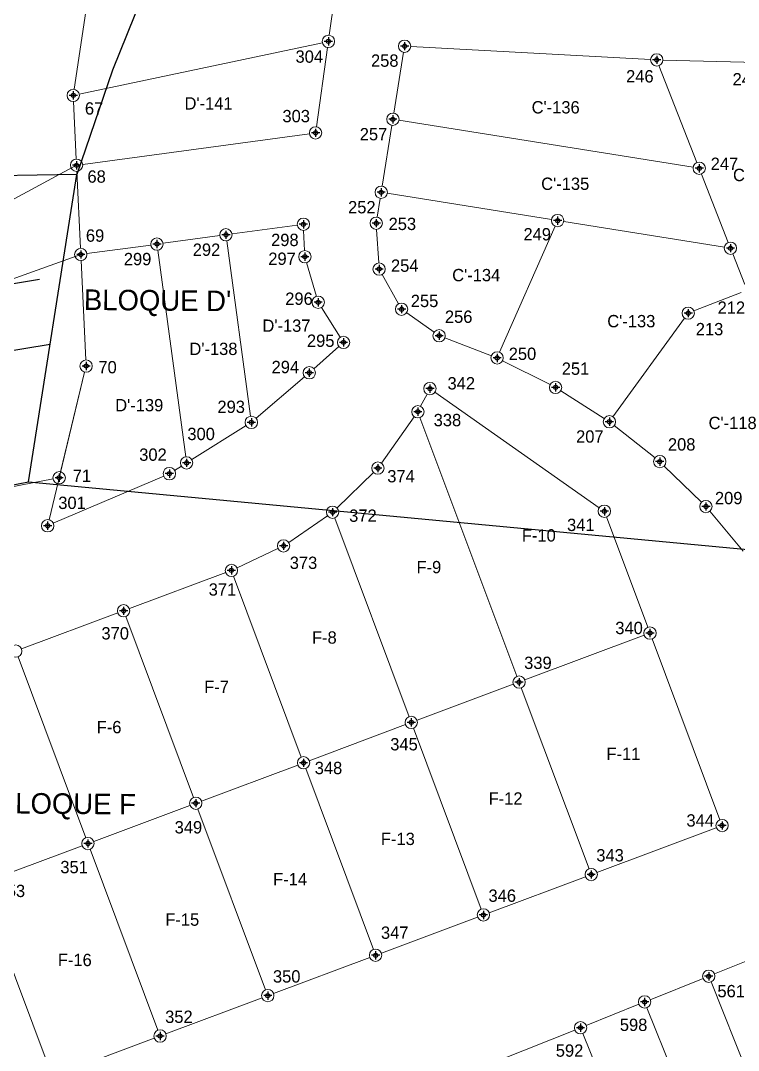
# Model space of a CAD drawing. Header units: millimetres. Extents: x 612074 to 614541, y 1316471 to 1317841.
# Drawn here: x 613079.4 to 613166.7, y 1317488.1 to 1317613.4 of the extents above; entities that cross this region are included whole.
import ezdxf
from ezdxf.enums import TextEntityAlignment as Align

# ---------------------------------------------------------------- set-up
doc = ezdxf.new("R2010")
doc.units = ezdxf.units.MM
doc.layers.add('CAPA ROJA', color=1, linetype='Continuous')
doc.styles.add('Styledgn003', font='dgn003.shx')

msp = doc.modelspace()

# ---------------------------------------------------------------- linework, layer by layer
at = {"layer": 'CAPA ROJA', "color": 1, "linetype": 'Continuous', "lineweight": 13}
for p, q in [((613088.66, 1317623.4), (613085.93, 1317605.05)), ((613088.66, 1317623.4), (613085.93, 1317605.05)), ((613116.95, 1317611.62), (613118.08, 1317619.64)), ((613116.12, 1317610.72), (613086.55, 1317604.47)), ((613086.55, 1317604.47), (613116.12, 1317610.72)), ((613115.39, 1317600.49), (613116.74, 1317610.13)), ((613126, 1317609.55), (613124.81, 1317602.14)), ((613156.03, 1317608.68), (613126.86, 1317610.25)), ((613169.05, 1317608.3), (613157.53, 1317608.61)), ((613157.05, 1317607.94), (613161.67, 1317596.14)), ((613161.67, 1317596.14), (613157.05, 1317607.94)), ((613085.86, 1317603.56), (613086.19, 1317596.56)), ((613085.86, 1317603.56), (613086.19, 1317596.56)), ((613124.57, 1317600.66), (613123.39, 1317593.26)), ((613161.21, 1317595.56), (613125.43, 1317601.29)), ((613125.43, 1317601.29), (613161.21, 1317595.56)), ((613086.97, 1317595.91), (613114.54, 1317599.65)), ((613086.22, 1317595.81), (613072.33, 1317588.35)), ((613086.26, 1317595.06), (613086.71, 1317585.71)), ((613162.22, 1317594.74), (613165.48, 1317586.42)), ((613165.48, 1317586.42), (613162.22, 1317594.74)), ((613143.99, 1317589.2), (613124.01, 1317592.4)), ((613124.01, 1317592.4), (613143.99, 1317589.2)), ((613123.15, 1317591.78), (613122.79, 1317589.5)), ((613113.07, 1317588.53), (613105.13, 1317587.45)), ((613144.43, 1317588.4), (613137.67, 1317573.06)), ((613137.67, 1317573.06), (613144.43, 1317588.4)), ((613165.01, 1317585.84), (613145.47, 1317588.96)), ((613145.47, 1317588.96), (613165.01, 1317585.84)), ((613103.64, 1317587.25), (613096.74, 1317586.32)), ((613113.96, 1317585.44), (613113.84, 1317587.88)), ((613122.72, 1317588.01), (613122.98, 1317583.93)), ((613095.26, 1317586.11), (613087.48, 1317585.06)), ((613104.49, 1317586.61), (613107.38, 1317565.28)), ((613107.38, 1317565.28), (613104.49, 1317586.61)), ((613075.02, 1317580.75), (613086.74, 1317584.96)), ((613096.1, 1317585.47), (613099.51, 1317560.36)), ((613099.51, 1317560.36), (613096.1, 1317585.47)), ((613166.03, 1317585.02), (613167.48, 1317581.32)), ((613167.48, 1317581.32), (613166.03, 1317585.02)), ((613086.78, 1317584.21), (613087.35, 1317572.14)), ((613086.78, 1317584.21), (613087.35, 1317572.14)), ((613115.4, 1317579.86), (613114.2, 1317583.97)), ((613123.39, 1317582.52), (613125.39, 1317578.96)), ((613167.05, 1317580.34), (613161.31, 1317578.09)), ((613161.31, 1317578.09), (613167.05, 1317580.34)), ((613118.29, 1317574.89), (613116.01, 1317578.51)), ((613126.37, 1317577.87), (613129.71, 1317575.51)), ((613160.17, 1317577.21), (613151.46, 1317565.22)), ((613151.46, 1317565.22), (613160.17, 1317577.21)), ((613131.02, 1317574.81), (613136.67, 1317572.65)), ((613115.09, 1317571.06), (613118.13, 1317573.76)), ((613138.04, 1317572.04), (613143.82, 1317569.13)), ((613087.21, 1317570.66), (613082.88, 1317552.69)), ((613087.21, 1317570.66), (613084.29, 1317558.52)), ((613108.05, 1317565.03), (613113.96, 1317570.08)), ((613149.79, 1317554.16), (613129.81, 1317568.21)), ((613145.12, 1317568.39), (613150.39, 1317565.02)), ((613128.85, 1317567.97), (613128.07, 1317566.5)), ((613127.29, 1317565.22), (613123.3, 1317559.58)), ((613127.99, 1317565.13), (613139.78, 1317533.65)), ((613139.78, 1317533.65), (613127.99, 1317565.13)), ((613100.24, 1317560.01), (613106.85, 1317564.14)), ((613151.61, 1317564.15), (613156.57, 1317560.22)), ((613098.15, 1317558.7), (613098.97, 1317559.22)), ((613122.33, 1317558.44), (613117.9, 1317554.13)), ((613157.69, 1317559.23), (613162.22, 1317554.83)), ((613083.37, 1317557.66), (613074.75, 1317556.02)), ((613083.4, 1317552.26), (613096.82, 1317558.01)), ((613116.74, 1317553.18), (613112.02, 1317549.94)), ((613163.24, 1317553.73), (613167.31, 1317548.89)), ((613126.67, 1317528.74), (613117.62, 1317552.9)), ((613117.62, 1317552.9), (613126.67, 1317528.74)), ((613155.7, 1317539.61), (613150.67, 1317553.03)), ((613110.72, 1317549.2), (613105.74, 1317546.85)), ((613104.36, 1317546.27), (613092.65, 1317541.89)), ((613113.56, 1317523.83), (613105.32, 1317545.83)), ((613105.32, 1317545.83), (613113.56, 1317523.83)), ((613091.25, 1317541.36), (613079.54, 1317536.98)), ((613100.45, 1317518.92), (613092.21, 1317540.92)), ((613092.21, 1317540.92), (613100.45, 1317518.92)), ((613140.75, 1317533.21), (613155.26, 1317538.64)), ((613155.26, 1317538.64), (613140.75, 1317533.21)), ((613164.46, 1317516.2), (613156.22, 1317538.2)), ((613087.35, 1317514.01), (613079.11, 1317536.01)), ((613079.11, 1317536.01), (613087.35, 1317514.01)), ((613139.34, 1317532.68), (613127.64, 1317528.3)), ((613127.64, 1317528.3), (613139.34, 1317532.68)), ((613140.31, 1317532.24), (613148.55, 1317510.24)), ((613148.55, 1317510.24), (613140.31, 1317532.24)), ((613126.23, 1317527.77), (613114.53, 1317523.39)), ((613114.53, 1317523.39), (613126.23, 1317527.77)), ((613127.2, 1317527.33), (613135.44, 1317505.33)), ((613135.44, 1317505.33), (613127.2, 1317527.33)), ((613113.12, 1317522.86), (613101.42, 1317518.48)), ((613101.42, 1317518.48), (613113.12, 1317522.86)), ((613114.09, 1317522.42), (613122.33, 1317500.42)), ((613122.33, 1317500.42), (613114.09, 1317522.42)), ((613100.02, 1317517.95), (613088.31, 1317513.57)), ((613088.31, 1317513.57), (613100.02, 1317517.95)), ((613100.98, 1317517.51), (613109.22, 1317495.51)), ((613109.22, 1317495.51), (613100.98, 1317517.51)), ((613149.51, 1317509.8), (613164.02, 1317515.24)), ((613086.91, 1317513.04), (613075.2, 1317508.66)), ((613075.2, 1317508.66), (613086.91, 1317513.04)), ((613087.87, 1317512.61), (613096.11, 1317490.6)), ((613096.11, 1317490.6), (613087.87, 1317512.61)), ((613136.4, 1317504.89), (613148.11, 1317509.27)), ((613074.76, 1317507.7), (613083, 1317485.69)), ((613083, 1317485.69), (613074.76, 1317507.7)), ((613123.3, 1317499.98), (613135, 1317504.36)), ((613110.19, 1317495.07), (613121.89, 1317499.46)), ((613163.8, 1317497.45), (613170.2, 1317500.02)), ((613156, 1317494.32), (613162.41, 1317496.89)), ((613172.21, 1317474.47), (613163.38, 1317496.47)), ((613163.38, 1317496.47), (613172.21, 1317474.47)), ((613097.08, 1317490.16), (613108.78, 1317494.55)), ((613148.21, 1317491.19), (613154.61, 1317493.76)), ((613155.59, 1317493.34), (613164.41, 1317471.34)), ((613164.41, 1317471.34), (613155.59, 1317493.34)), ((613137.76, 1317487), (613146.82, 1317490.63)), ((613083.97, 1317485.25), (613095.67, 1317489.64)), ((613147.79, 1317490.22), (613156.62, 1317468.22)), ((613156.62, 1317468.22), (613147.79, 1317490.22))]:
    msp.add_line(p, q, dxfattribs=at)
at = {"layer": 'CAPA ROJA', "color": 1, "linetype": 'Continuous'}
for p, q in [((613095.43, 1317619.32), (613090.6, 1317607.38)), ((613090.6, 1317607.38), (613086.26, 1317594.67)), ((613086.26, 1317594.67), (613007, 1317593.5)), ((613080.38, 1317557.32), (613086.26, 1317594.67)), ((613058.78, 1317553.02), (613080.38, 1317557.32)), ((613080.38, 1317557.32), (613187.07, 1317547.27))]:
    msp.add_line(p, q, dxfattribs=at)
at = {"layer": 'CAPA ROJA', "color": 0, "linetype": 'ByBlock', "lineweight": -2}
for p, q in [((613117.35, 1317610.88), (613116.35, 1317610.88)), ((613117.35, 1317610.88), (613116.35, 1317610.88)), ((613116.85, 1317611.38), (613116.85, 1317610.38)), ((613116.85, 1317611.38), (613116.85, 1317610.38)), ((613126.12, 1317610.79), (613126.12, 1317609.79)), ((613126.62, 1317610.29), (613125.62, 1317610.29)), ((613157.28, 1317608.63), (613156.28, 1317608.63)), ((613157.28, 1317608.63), (613156.28, 1317608.63)), ((613156.78, 1317609.13), (613156.78, 1317608.14)), ((613156.78, 1317609.13), (613156.78, 1317608.14)), ((613085.82, 1317604.81), (613085.82, 1317603.81)), ((613085.82, 1317604.81), (613085.82, 1317603.81)), ((613085.82, 1317604.81), (613085.82, 1317603.81)), ((613086.32, 1317604.31), (613085.32, 1317604.31)), ((613086.32, 1317604.31), (613085.32, 1317604.31)), ((613086.32, 1317604.31), (613085.32, 1317604.31)), ((613124.69, 1317601.9), (613124.69, 1317600.9)), ((613124.69, 1317601.9), (613124.69, 1317600.9)), ((613125.19, 1317601.4), (613124.19, 1317601.4)), ((613125.19, 1317601.4), (613124.19, 1317601.4)), ((613115.79, 1317599.75), (613114.79, 1317599.75)), ((613115.29, 1317600.25), (613115.29, 1317599.25)), ((613086.72, 1317595.81), (613085.72, 1317595.81)), ((613086.72, 1317595.81), (613085.72, 1317595.81)), ((613086.22, 1317596.31), (613086.22, 1317595.31)), ((613086.22, 1317596.31), (613086.22, 1317595.31)), ((613161.95, 1317595.94), (613161.95, 1317594.94)), ((613161.95, 1317595.94), (613161.95, 1317594.94)), ((613161.95, 1317595.94), (613161.95, 1317594.94)), ((613162.45, 1317595.44), (613161.45, 1317595.44)), ((613162.45, 1317595.44), (613161.45, 1317595.44)), ((613162.45, 1317595.44), (613161.45, 1317595.44)), ((613123.77, 1317592.52), (613122.77, 1317592.52)), ((613123.77, 1317592.52), (613122.77, 1317592.52)), ((613123.27, 1317593.02), (613123.27, 1317592.02)), ((613123.27, 1317593.02), (613123.27, 1317592.02)), ((613144.73, 1317589.58), (613144.73, 1317588.58)), ((613144.73, 1317589.58), (613144.73, 1317588.58)), ((613144.73, 1317589.58), (613144.73, 1317588.58)), ((613114.31, 1317588.63), (613113.31, 1317588.63)), ((613113.81, 1317589.13), (613113.81, 1317588.13)), ((613123.17, 1317588.76), (613122.17, 1317588.76)), ((613122.67, 1317589.26), (613122.67, 1317588.26)), ((613145.23, 1317589.08), (613144.23, 1317589.08)), ((613145.23, 1317589.08), (613144.23, 1317589.08)), ((613145.23, 1317589.08), (613144.23, 1317589.08)), ((613104.89, 1317587.35), (613103.89, 1317587.35)), ((613104.89, 1317587.35), (613103.89, 1317587.35)), ((613104.39, 1317587.85), (613104.39, 1317586.85)), ((613104.39, 1317587.85), (613104.39, 1317586.85)), ((613096.5, 1317586.22), (613095.5, 1317586.22)), ((613096.5, 1317586.22), (613095.5, 1317586.22)), ((613096, 1317586.72), (613096, 1317585.72)), ((613096, 1317586.72), (613096, 1317585.72)), ((613166.25, 1317585.72), (613165.25, 1317585.72)), ((613166.25, 1317585.72), (613165.25, 1317585.72)), ((613166.25, 1317585.72), (613165.25, 1317585.72)), ((613165.75, 1317586.22), (613165.75, 1317585.22)), ((613165.75, 1317586.22), (613165.75, 1317585.22)), ((613165.75, 1317586.22), (613165.75, 1317585.22)), ((613087.24, 1317584.96), (613086.24, 1317584.96)), ((613087.24, 1317584.96), (613086.24, 1317584.96)), ((613086.74, 1317585.46), (613086.74, 1317584.46)), ((613086.74, 1317585.46), (613086.74, 1317584.46)), ((613114.49, 1317584.69), (613113.49, 1317584.69)), ((613113.99, 1317585.19), (613113.99, 1317584.19)), ((613123.52, 1317583.18), (613122.52, 1317583.18)), ((613123.02, 1317583.68), (613123.02, 1317582.68)), ((613115.61, 1317579.64), (613115.61, 1317578.64)), ((613116.11, 1317579.14), (613115.11, 1317579.14)), ((613126.25, 1317578.3), (613125.25, 1317578.3)), ((613125.75, 1317578.8), (613125.75, 1317577.8)), ((613160.61, 1317578.32), (613160.61, 1317577.32)), ((613160.61, 1317578.32), (613160.61, 1317577.32)), ((613161.11, 1317577.82), (613160.11, 1317577.82)), ((613161.11, 1317577.82), (613160.11, 1317577.82)), ((613130.32, 1317575.58), (613130.32, 1317574.58)), ((613118.69, 1317574.76), (613118.69, 1317573.76)), ((613130.82, 1317575.08), (613129.82, 1317575.08)), ((613119.19, 1317574.26), (613118.19, 1317574.26)), ((613087.39, 1317571.89), (613087.39, 1317570.89)), ((613087.39, 1317571.89), (613087.39, 1317570.89)), ((613137.87, 1317572.38), (613136.87, 1317572.38)), ((613137.87, 1317572.38), (613136.87, 1317572.38)), ((613137.37, 1317572.88), (613137.37, 1317571.88)), ((613137.37, 1317572.88), (613137.37, 1317571.88)), ((613087.89, 1317571.39), (613086.89, 1317571.39)), ((613087.89, 1317571.39), (613086.89, 1317571.39)), ((613114.53, 1317571.07), (613114.53, 1317570.07)), ((613115.03, 1317570.57), (613114.03, 1317570.57)), ((613129.7, 1317568.64), (613128.7, 1317568.64)), ((613129.2, 1317569.14), (613129.2, 1317568.14)), ((613144.98, 1317568.79), (613143.98, 1317568.79)), ((613144.48, 1317569.29), (613144.48, 1317568.29)), ((613128.23, 1317565.83), (613127.23, 1317565.83)), ((613128.23, 1317565.83), (613127.23, 1317565.83)), ((613127.73, 1317566.33), (613127.73, 1317565.33)), ((613127.73, 1317566.33), (613127.73, 1317565.33)), ((613107.98, 1317564.54), (613106.98, 1317564.54)), ((613107.98, 1317564.54), (613106.98, 1317564.54)), ((613107.48, 1317565.04), (613107.48, 1317564.04)), ((613107.48, 1317565.04), (613107.48, 1317564.04)), ((613151.52, 1317564.61), (613150.52, 1317564.61)), ((613151.52, 1317564.61), (613150.52, 1317564.61)), ((613151.02, 1317565.11), (613151.02, 1317564.11)), ((613151.02, 1317565.11), (613151.02, 1317564.11)), ((613100.11, 1317559.61), (613099.11, 1317559.61)), ((613100.11, 1317559.61), (613099.11, 1317559.61)), ((613099.61, 1317560.11), (613099.61, 1317559.11)), ((613099.61, 1317560.11), (613099.61, 1317559.11)), ((613122.87, 1317559.47), (613122.87, 1317558.47)), ((613157.65, 1317559.76), (613156.65, 1317559.76)), ((613157.15, 1317560.26), (613157.15, 1317559.26)), ((613084.11, 1317558.3), (613084.11, 1317557.3)), ((613098.01, 1317558.3), (613097.01, 1317558.3)), ((613097.51, 1317558.8), (613097.51, 1317557.8)), ((613123.37, 1317558.97), (613122.37, 1317558.97)), ((613084.61, 1317557.8), (613083.61, 1317557.8)), ((613163.26, 1317554.3), (613162.26, 1317554.3)), ((613162.76, 1317554.8), (613162.76, 1317553.8)), ((613117.86, 1317553.61), (613116.86, 1317553.61)), ((613117.86, 1317553.61), (613116.86, 1317553.61)), ((613117.36, 1317554.11), (613117.36, 1317553.11)), ((613117.36, 1317554.11), (613117.36, 1317553.11)), ((613150.91, 1317553.73), (613149.91, 1317553.73)), ((613150.41, 1317554.23), (613150.41, 1317553.23)), ((613083.21, 1317551.96), (613082.21, 1317551.96)), ((613082.71, 1317552.46), (613082.71, 1317551.46)), ((613111.9, 1317549.52), (613110.9, 1317549.52)), ((613111.4, 1317550.02), (613111.4, 1317549.02)), ((613105.06, 1317547.03), (613105.06, 1317546.03)), ((613105.06, 1317547.03), (613105.06, 1317546.03)), ((613105.56, 1317546.53), (613104.56, 1317546.53)), ((613105.56, 1317546.53), (613104.56, 1317546.53)), ((613091.95, 1317542.12), (613091.95, 1317541.12)), ((613091.95, 1317542.12), (613091.95, 1317541.12)), ((613092.45, 1317541.62), (613091.45, 1317541.62)), ((613092.45, 1317541.62), (613091.45, 1317541.62)), ((613155.96, 1317539.41), (613155.96, 1317538.41)), ((613155.96, 1317539.41), (613155.96, 1317538.41)), ((613156.46, 1317538.91), (613155.46, 1317538.91)), ((613156.46, 1317538.91), (613155.46, 1317538.91)), ((613140.04, 1317533.44), (613140.04, 1317532.44)), ((613140.04, 1317533.44), (613140.04, 1317532.44)), ((613140.04, 1317533.44), (613140.04, 1317532.44)), ((613140.04, 1317533.44), (613140.04, 1317532.44)), ((613140.54, 1317532.94), (613139.54, 1317532.94)), ((613140.54, 1317532.94), (613139.54, 1317532.94)), ((613140.54, 1317532.94), (613139.54, 1317532.94)), ((613140.54, 1317532.94), (613139.54, 1317532.94)), ((613127.43, 1317528.04), (613126.43, 1317528.04)), ((613127.43, 1317528.04), (613126.43, 1317528.04)), ((613127.43, 1317528.04), (613126.43, 1317528.04)), ((613127.43, 1317528.04), (613126.43, 1317528.04)), ((613126.93, 1317528.54), (613126.93, 1317527.54)), ((613126.93, 1317528.54), (613126.93, 1317527.54)), ((613126.93, 1317528.54), (613126.93, 1317527.54)), ((613126.93, 1317528.54), (613126.93, 1317527.54)), ((613114.33, 1317523.13), (613113.33, 1317523.13)), ((613114.33, 1317523.13), (613113.33, 1317523.13)), ((613114.33, 1317523.13), (613113.33, 1317523.13)), ((613114.33, 1317523.13), (613113.33, 1317523.13)), ((613113.83, 1317523.63), (613113.83, 1317522.63)), ((613113.83, 1317523.63), (613113.83, 1317522.63)), ((613113.83, 1317523.63), (613113.83, 1317522.63)), ((613113.83, 1317523.63), (613113.83, 1317522.63)), ((613101.22, 1317518.22), (613100.22, 1317518.22)), ((613101.22, 1317518.22), (613100.22, 1317518.22)), ((613101.22, 1317518.22), (613100.22, 1317518.22)), ((613101.22, 1317518.22), (613100.22, 1317518.22)), ((613100.72, 1317518.72), (613100.72, 1317517.72)), ((613100.72, 1317518.72), (613100.72, 1317517.72)), ((613100.72, 1317518.72), (613100.72, 1317517.72)), ((613100.72, 1317518.72), (613100.72, 1317517.72)), ((613165.23, 1317515.5), (613164.23, 1317515.5)), ((613164.73, 1317516), (613164.73, 1317515)), ((613088.11, 1317513.31), (613087.11, 1317513.31)), ((613088.11, 1317513.31), (613087.11, 1317513.31)), ((613088.11, 1317513.31), (613087.11, 1317513.31)), ((613088.11, 1317513.31), (613087.11, 1317513.31)), ((613087.61, 1317513.81), (613087.61, 1317512.81)), ((613087.61, 1317513.81), (613087.61, 1317512.81)), ((613087.61, 1317513.81), (613087.61, 1317512.81)), ((613087.61, 1317513.81), (613087.61, 1317512.81)), ((613149.31, 1317509.54), (613148.31, 1317509.54)), ((613149.31, 1317509.54), (613148.31, 1317509.54)), ((613148.81, 1317510.04), (613148.81, 1317509.04)), ((613148.81, 1317510.04), (613148.81, 1317509.04)), ((613136.2, 1317504.63), (613135.2, 1317504.63)), ((613136.2, 1317504.63), (613135.2, 1317504.63)), ((613135.7, 1317505.13), (613135.7, 1317504.13)), ((613135.7, 1317505.13), (613135.7, 1317504.13)), ((613123.09, 1317499.72), (613122.09, 1317499.72)), ((613123.09, 1317499.72), (613122.09, 1317499.72)), ((613122.59, 1317500.22), (613122.59, 1317499.22)), ((613122.59, 1317500.22), (613122.59, 1317499.22)), ((613163.6, 1317497.17), (613162.6, 1317497.17)), ((613163.6, 1317497.17), (613162.6, 1317497.17)), ((613163.1, 1317497.67), (613163.1, 1317496.67)), ((613163.1, 1317497.67), (613163.1, 1317496.67)), ((613109.98, 1317494.81), (613108.98, 1317494.81)), ((613109.98, 1317494.81), (613108.98, 1317494.81)), ((613109.48, 1317495.31), (613109.48, 1317494.31)), ((613109.48, 1317495.31), (613109.48, 1317494.31)), ((613155.31, 1317494.54), (613155.31, 1317493.54)), ((613155.31, 1317494.54), (613155.31, 1317493.54)), ((613155.81, 1317494.04), (613154.81, 1317494.04)), ((613155.81, 1317494.04), (613154.81, 1317494.04)), ((613148.01, 1317490.91), (613147.01, 1317490.91)), ((613148.01, 1317490.91), (613147.01, 1317490.91)), ((613147.51, 1317491.41), (613147.51, 1317490.41)), ((613147.51, 1317491.41), (613147.51, 1317490.41)), ((613096.88, 1317489.9), (613095.88, 1317489.9)), ((613096.88, 1317489.9), (613095.88, 1317489.9)), ((613096.38, 1317490.4), (613096.38, 1317489.4)), ((613096.38, 1317490.4), (613096.38, 1317489.4))]:
    msp.add_line(p, q, dxfattribs=at)
at = {"layer": 'CAPA ROJA', "color": 1, "ltscale": 0.5}
for p, q in [((613036.4, 1317574.54), (613081.73, 1317581.94)), ((613036.62, 1317566.48), (613083.01, 1317574.04))]:
    msp.add_line(p, q, dxfattribs=at)
at = {"layer": 'CAPA ROJA', "color": 1, "linetype": 'Continuous', "lineweight": 13}
for centre in [(613116.85, 1317610.88), (613116.85, 1317610.88), (613126.12, 1317610.29), (613156.78, 1317608.63), (613156.78, 1317608.63), (613085.82, 1317604.31), (613085.82, 1317604.31), (613085.82, 1317604.31), (613124.69, 1317601.4), (613124.69, 1317601.4), (613115.29, 1317599.75), (613086.22, 1317595.81), (613086.22, 1317595.81), (613161.95, 1317595.44), (613161.95, 1317595.44), (613161.95, 1317595.44), (613123.27, 1317592.52), (613123.27, 1317592.52), (613113.81, 1317588.63), (613122.67, 1317588.76), (613144.73, 1317589.08), (613144.73, 1317589.08), (613144.73, 1317589.08), (613096, 1317586.22), (613096, 1317586.22), (613104.39, 1317587.35), (613104.39, 1317587.35), (613086.74, 1317584.96), (613086.74, 1317584.96), (613165.75, 1317585.72), (613165.75, 1317585.72), (613165.75, 1317585.72), (613113.99, 1317584.69), (613123.02, 1317583.18), (613115.61, 1317579.14), (613125.75, 1317578.3), (613160.61, 1317577.82), (613160.61, 1317577.82), (613130.32, 1317575.08), (613118.69, 1317574.26), (613137.37, 1317572.38), (613137.37, 1317572.38), (613087.39, 1317571.39), (613087.39, 1317571.39), (613114.53, 1317570.57), (613129.2, 1317568.64), (613144.48, 1317568.79), (613127.73, 1317565.83), (613127.73, 1317565.83), (613107.48, 1317564.54), (613107.48, 1317564.54), (613151.02, 1317564.61), (613151.02, 1317564.61), (613099.61, 1317559.61), (613099.61, 1317559.61), (613122.87, 1317558.97), (613157.15, 1317559.76), (613084.11, 1317557.8), (613097.51, 1317558.3), (613117.36, 1317553.61), (613117.36, 1317553.61), (613150.41, 1317553.73), (613162.76, 1317554.3), (613082.71, 1317551.96), (613111.4, 1317549.52), (613105.06, 1317546.53), (613105.06, 1317546.53), (613091.95, 1317541.62), (613091.95, 1317541.62), (613155.96, 1317538.91), (613155.96, 1317538.91), (613078.84, 1317536.72), (613078.84, 1317536.72), (613140.04, 1317532.94), (613140.04, 1317532.94), (613140.04, 1317532.94), (613140.04, 1317532.94), (613126.93, 1317528.04), (613126.93, 1317528.04), (613126.93, 1317528.04), (613126.93, 1317528.04), (613113.83, 1317523.13), (613113.83, 1317523.13), (613113.83, 1317523.13), (613113.83, 1317523.13), (613100.72, 1317518.22), (613100.72, 1317518.22), (613100.72, 1317518.22), (613100.72, 1317518.22), (613164.73, 1317515.5), (613087.61, 1317513.31), (613087.61, 1317513.31), (613087.61, 1317513.31), (613087.61, 1317513.31), (613148.81, 1317509.54), (613148.81, 1317509.54), (613135.7, 1317504.63), (613135.7, 1317504.63), (613122.59, 1317499.72), (613122.59, 1317499.72), (613163.1, 1317497.17), (613163.1, 1317497.17), (613109.48, 1317494.81), (613109.48, 1317494.81), (613155.31, 1317494.04), (613155.31, 1317494.04), (613147.51, 1317490.91), (613147.51, 1317490.91), (613096.38, 1317489.9), (613096.38, 1317489.9)]:
    msp.add_circle(centre, 0.75, dxfattribs=at)
at = {"layer": 'CAPA ROJA', "color": 0, "linetype": 'ByBlock', "lineweight": -2}
for centre in [(613116.85, 1317610.88), (613116.85, 1317610.88), (613126.12, 1317610.29), (613156.78, 1317608.63), (613156.78, 1317608.63), (613085.82, 1317604.31), (613085.82, 1317604.31), (613085.82, 1317604.31), (613124.69, 1317601.4), (613124.69, 1317601.4), (613115.29, 1317599.75), (613086.22, 1317595.81), (613086.22, 1317595.81), (613161.95, 1317595.44), (613161.95, 1317595.44), (613161.95, 1317595.44), (613123.27, 1317592.52), (613123.27, 1317592.52), (613113.81, 1317588.63), (613122.67, 1317588.76), (613144.73, 1317589.08), (613144.73, 1317589.08), (613144.73, 1317589.08), (613104.39, 1317587.35), (613104.39, 1317587.35), (613096, 1317586.22), (613096, 1317586.22), (613165.75, 1317585.72), (613165.75, 1317585.72), (613165.75, 1317585.72), (613086.74, 1317584.96), (613086.74, 1317584.96), (613113.99, 1317584.69), (613123.02, 1317583.18), (613115.61, 1317579.14), (613125.75, 1317578.3), (613160.61, 1317577.82), (613160.61, 1317577.82), (613118.69, 1317574.26), (613130.32, 1317575.08), (613137.37, 1317572.38), (613137.37, 1317572.38), (613087.39, 1317571.39), (613087.39, 1317571.39), (613114.53, 1317570.57), (613129.2, 1317568.64), (613144.48, 1317568.79), (613127.73, 1317565.83), (613127.73, 1317565.83), (613107.48, 1317564.54), (613107.48, 1317564.54), (613151.02, 1317564.61), (613151.02, 1317564.61), (613099.61, 1317559.61), (613099.61, 1317559.61), (613157.15, 1317559.76), (613084.11, 1317557.8), (613097.51, 1317558.3), (613122.87, 1317558.97), (613162.76, 1317554.3), (613117.36, 1317553.61), (613117.36, 1317553.61), (613150.41, 1317553.73), (613082.71, 1317551.96), (613111.4, 1317549.52), (613105.06, 1317546.53), (613105.06, 1317546.53), (613091.95, 1317541.62), (613091.95, 1317541.62), (613155.96, 1317538.91), (613155.96, 1317538.91), (613140.04, 1317532.94), (613140.04, 1317532.94), (613140.04, 1317532.94), (613140.04, 1317532.94), (613126.93, 1317528.04), (613126.93, 1317528.04), (613126.93, 1317528.04), (613126.93, 1317528.04), (613113.83, 1317523.13), (613113.83, 1317523.13), (613113.83, 1317523.13), (613113.83, 1317523.13), (613100.72, 1317518.22), (613100.72, 1317518.22), (613100.72, 1317518.22), (613100.72, 1317518.22), (613164.73, 1317515.5), (613087.61, 1317513.31), (613087.61, 1317513.31), (613087.61, 1317513.31), (613087.61, 1317513.31), (613148.81, 1317509.54), (613148.81, 1317509.54), (613135.7, 1317504.63), (613135.7, 1317504.63), (613122.59, 1317499.72), (613122.59, 1317499.72), (613163.1, 1317497.17), (613163.1, 1317497.17), (613109.48, 1317494.81), (613109.48, 1317494.81), (613155.31, 1317494.04), (613155.31, 1317494.04), (613147.51, 1317490.91), (613147.51, 1317490.91), (613096.38, 1317489.9), (613096.38, 1317489.9)]:
    msp.add_ellipse(centre, major_axis=(0, 0.25), ratio=0.999881, start_param=-1.57079, end_param=4.712395, dxfattribs=at)

# ---------------------------------------------------------------- texts
at = {"layer": 'CAPA ROJA', "color": 1, "linetype": 'Continuous', "lineweight": 0, "style": 'Styledgn003'}
for s, p in [('304', (613116.2, 1317609.78)), ('258', (613125.38, 1317609.29)), ('246', (613156.4, 1317607.38)), ('243', (613169.35, 1317607.02)), ('257', (613124.01, 1317600.34)), ('252', (613122.59, 1317591.46)), ('249', (613143.92, 1317588.17)), ('298', (613113.23, 1317587.48)), ('292', (613103.7, 1317586.29)), ('299', (613095.32, 1317585.15)), ('296', (613114.95, 1317580.33)), ('212', (613167.53, 1317579.24)), ('338', (613133, 1317565.57)), ('207', (613150.32, 1317563.57)), ('341', (613149.22, 1317552.82)), ('371', (613105.64, 1317544.96)), ('370', (613092.6, 1317539.63)), ('345', (613127.72, 1317526.14)), ('349', (613101.5, 1317516.04)), ('351', (613087.6, 1317511.2)), ('353', (613079.97, 1317508.3)), ('347', (613126.59, 1317503.22)), ('598', (613155.64, 1317492.01)), ('592', (613147.85, 1317488.88))]:
    msp.add_text(s, height=1.5, dxfattribs=at).set_placement(p, align=Align.TOP_RIGHT)
for s, p in [('67', (613087.24, 1317602.72)), ('247', (613163.34, 1317595.99)), ('68', (613087.55, 1317594.44)), ('253', (613124.17, 1317588.68)), ('69', (613087.36, 1317587.26)), ('254', (613124.46, 1317583.6)), ('255', (613126.87, 1317579.31)), ('250', (613138.78, 1317572.88)), ('70', (613088.88, 1317571.25)), ('374', (613124.01, 1317557.99)), ('209', (613163.86, 1317555.33)), ('348', (613115.19, 1317522.5))]:
    msp.add_text(s, height=1.5, dxfattribs=at).set_placement(p, align=Align.MIDDLE_LEFT)
at = {"layer": 'CAPA ROJA', "color": 1, "linetype": 'Continuous', "lineweight": 13, "style": 'Styledgn003'}
for s, p in [("D'-141", (613102.28, 1317603.34)), ("C'-136", (613144.49, 1317602.86)), ("C'-132", (613168.98, 1317594.63)), ("C'-135", (613145.65, 1317593.56)), ("C'-134", (613134.83, 1317582.45)), ("D'-137", (613111.75, 1317576.3)), ("C'-133", (613153.69, 1317576.85)), ("D'-138", (613102.87, 1317573.48)), ("D'-139", (613093.85, 1317566.63)), ("C'-118", (613166.01, 1317564.47)), ('F-10', (613142.44, 1317550.79)), ('F-9', (613129.07, 1317546.93)), ('F-8', (613116.36, 1317538.37)), ('F-7', (613103.25, 1317532.37)), ('F-6', (613090.18, 1317527.47)), ('F-11', (613152.73, 1317524.22)), ('F-12', (613138.4, 1317518.79)), ('F-13', (613125.3, 1317513.88)), ('F-14', (613112.19, 1317508.97)), ('F-15', (613099.08, 1317504.06)), ('F-16', (613086.01, 1317499.15))]:
    msp.add_text(s, height=1.5, dxfattribs=at).set_placement(p, align=Align.MIDDLE_CENTER)
at = {"layer": 'CAPA ROJA', "color": 1, "linetype": 'Continuous', "lineweight": 0, "style": 'Styledgn003'}
for s, p in [('303', (613114.61, 1317600.59)), ('294', (613113.29, 1317570.07)), ('302', (613097.19, 1317559.41))]:
    msp.add_text(s, height=1.5, dxfattribs=at).set_placement(p, align=Align.BOTTOM_RIGHT)
for s, p in [('297', (613112.89, 1317584.44)), ('295', (613117.59, 1317574.47)), ('340', (613155.09, 1317539.53)), ('344', (613163.74, 1317516.12))]:
    msp.add_text(s, height=1.5, dxfattribs=at).set_placement(p, align=Align.MIDDLE_RIGHT)
at = {"layer": 'CAPA ROJA', "color": 1, "linetype": 'Continuous', "lineweight": 30, "style": 'Styledgn003'}
for s, p in [("BLOQUE D'", (613087.11, 1317578.21)), ('BLOQUE F', (613076.53, 1317516.99))]:
    msp.add_text(s, height=2.5, rotation=359.4945, dxfattribs=at).set_placement(p)
at = {"layer": 'CAPA ROJA', "color": 1, "linetype": 'Continuous', "lineweight": 0, "style": 'Styledgn003'}
for s, p in [('256', (613131.02, 1317576.19)), ('251', (613145.23, 1317569.87)), ('300', (613099.7, 1317561.93)), ('208', (613158.14, 1317560.66)), ('301', (613084, 1317553.55)), ('339', (613140.66, 1317534.09)), ('343', (613149.43, 1317510.68)), ('346', (613136.32, 1317505.77)), ('350', (613110.11, 1317495.95)), ('352', (613097, 1317491.04))]:
    msp.add_text(s, height=1.5, dxfattribs=at).set_placement(p, align=Align.BOTTOM_LEFT)
for s, p in [('213', (613161.53, 1317576.63)), ('71', (613085.76, 1317558.8)), ('373', (613112.15, 1317548.21)), ('561', (613164.16, 1317496.11))]:
    msp.add_text(s, height=1.5, dxfattribs=at).set_placement(p, align=Align.TOP_LEFT)
for s, p in [('342', (613133.01, 1317570.04)), ('372', (613121.05, 1317553.94))]:
    msp.add_text(s, height=1.5, dxfattribs=at).set_placement(p, align=Align.TOP_CENTER)
msp.add_text('293', height=1.5, dxfattribs=at).set_placement((613105.03, 1317565.23), align=Align.BOTTOM_CENTER)

doc.saveas('drawing.dxf')
